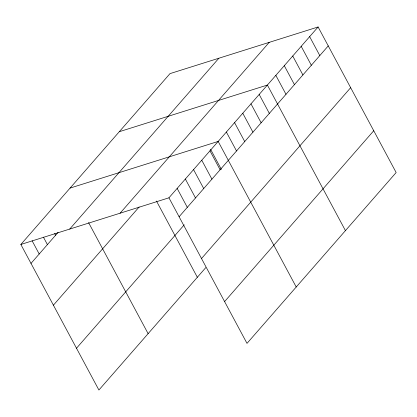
<?xml version="1.0" encoding="UTF-8"?>
<svg xmlns="http://www.w3.org/2000/svg" width="417" height="417" viewBox="0 0 417 417"><rect width="100%" height="100%" fill="white"/><g stroke="black" fill="none" stroke-linecap="round" stroke-linejoin="round"><path stroke-width="0.63" d="M205.795 267.594L98.902 390.031L20.85 244.466L170 73.621L318.098 26.969L396.15 172.534L247 343.379L168.948 197.809L318.098 26.969M30.999 263.398L58.072 232.389M69.722 229.069L218.873 58.229M120.075 213.207L269.226 42.362M53.407 305.187L139.132 206.994M179.102 216.741L328.247 45.901M76.493 348.242L184.231 224.836M201.505 258.53L350.655 87.69M224.591 301.59L373.741 130.745M119.288 131.709L267.386 85.052L345.438 230.622M70.072 188.088L218.169 141.431L296.221 287M20.85 244.466L168.948 197.809M309.649 36.649L319.797 55.581M301.194 46.329L311.343 65.26M292.744 56.014L302.893 74.945M284.29 65.693L294.444 84.625M275.84 75.373L285.989 94.305M259.186 94.45L269.335 113.382M250.982 103.849L261.131 122.78M242.777 113.242L252.926 132.173M234.573 122.64L244.727 141.572M226.368 132.038L236.522 150.97M210.559 149.27L221.333 169.365M209.965 150.829L220.113 169.761M201.76 160.227L211.914 179.159M193.556 169.62L203.71 188.552M185.357 179.018L195.505 197.95M177.152 188.416L187.301 207.348M156.464 201.041L197.34 277.274M88.586 222.621L148.124 333.652M54.69 233.484L55.612 235.209M43.41 237.148L47.408 244.602M32.13 240.807L39.203 254"/></g></svg>
